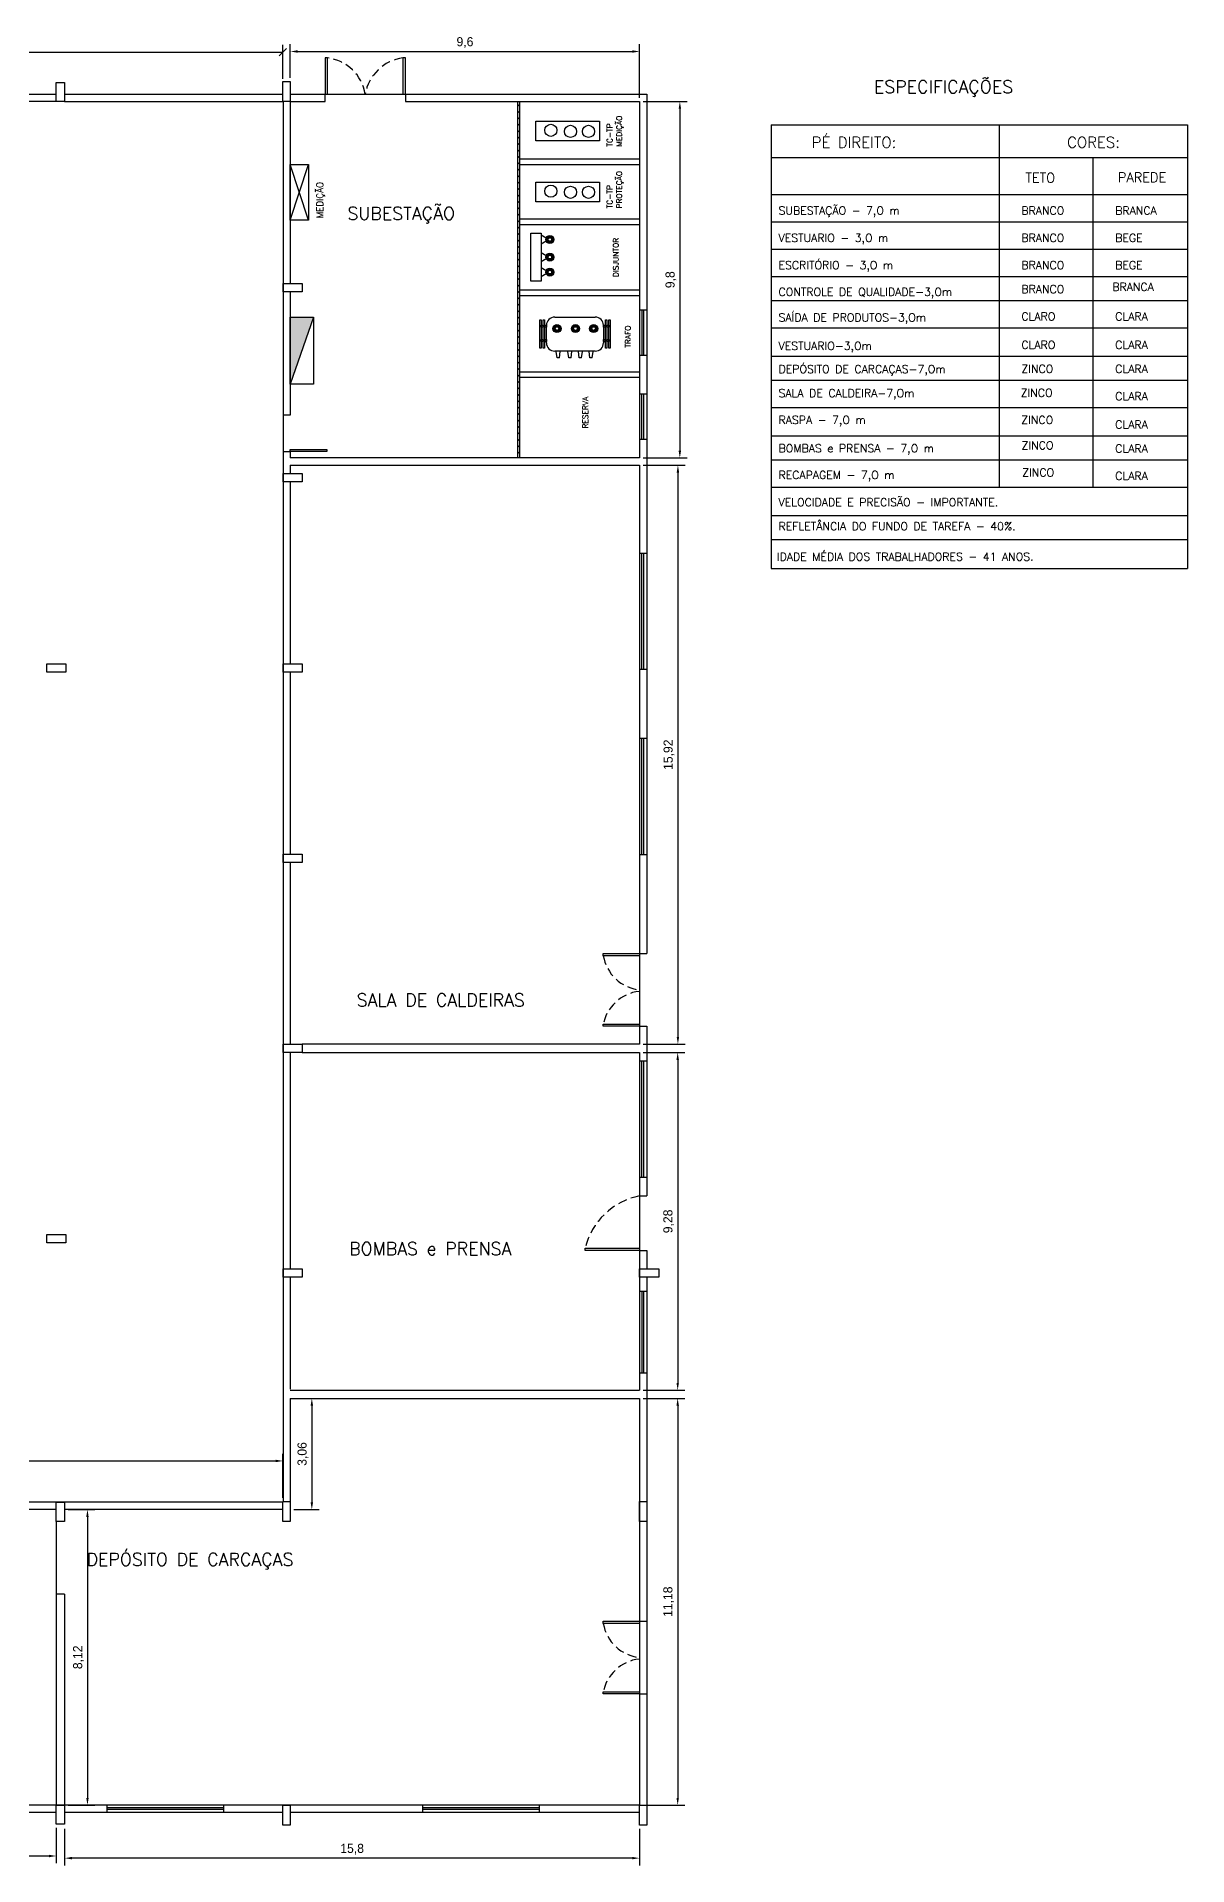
# Model space of a CAD drawing. Extents: x -646 to 641, y -139 to 322.
# Drawn here: x 261.2 to 292.8, y -58.2 to -7.9 of the extents above; entities that cross this region are included whole.
import ezdxf

# ---------------------------------------------------------------- set-up
doc = ezdxf.new("R2010")
doc.units = 0
doc.header["$MEASUREMENT"] = 0
doc.linetypes.add('DASHED2', pattern=[0.375, 0.25, -0.125])
for name, color, linetype in [('_ARQ', 5, 'Continuous'), ('_ARQ-TEXTO', 4, 'Continuous'), ('_COTAS', 4, 'Continuous'), ('_ELT-PONTO', 2, 'Continuous'), ('_ELT-PONTO-TEXTO', 4, 'Continuous')]:
    doc.layers.add(name, color=color, linetype=linetype)
doc.styles.add('textstyle3', font='romans')
doc.dimstyles.new('QCADDimStyle', dxfattribs={"dimscale": 0, "dimtxt": 0.25, "dimasz": 0.2, "dimexe": 0.2, "dimexo": 0.1, "dimgap": 0.1, "dimtad": 1, "dimtxsty": 'Standard', "dimcen": 2.5, "dimadec": 1, "dimazin": 3, "dimtfac": 1, "dimtmove": 2, "dimatfit": 3, "dimarcsym": 0})

# ---------------------------------------------------------------- blocks, each defined once
blk = doc.blocks.new('_OBLIQUE')
at = {"color": 0, "linetype": 'ByBlock'}
blk.add_line((-0.5, -0.5), (0.5, 0.5), dxfattribs=at)
blk = doc.blocks.new('*D17')
at = {"layer": '_COTAS', "color": 0, "linetype": 'Continuous', "lineweight": -2, "transparency": 16777216}
for p, q in [((268.168, -9.068), (268.168, -8.142)), ((268.368, -8.342), (277.568, -8.342)), ((277.768, -9.616), (277.768, -8.142))]:
    blk.add_line(p, q, dxfattribs=at)
at = {"layer": '_COTAS', "color": 0, "linetype": 'Continuous', "transparency": 16777216}
for points in [[(268.368, -8.308), (268.368, -8.375), (268.168, -8.342)], [(277.568, -8.308), (277.568, -8.375), (277.768, -8.342)]]:
    blk.add_solid(points, dxfattribs=at)
at = {"layer": 'DEFPOINTS', "color": 0, "linetype": 'Continuous', "transparency": 16777216}
for p in [(277.768, -8.342), (268.168, -9.168), (277.768, -9.716)]:
    blk.add_point(p, dxfattribs=at)
at = {"layer": '_COTAS', "color": 0, "linetype": 'Continuous', "transparency": 16777216, "insert": (272.968, -8.096), "char_height": 0.25, "attachment_point": 5}
blk.add_mtext('9,6', dxfattribs=at)
blk = doc.blocks.new('*D18')
at = {"layer": '_COTAS', "color": 0, "linetype": 'Continuous', "lineweight": -2, "transparency": 16777216}
for p, q in [((277.868, -9.716), (279.073, -9.716)), ((278.873, -9.916), (278.873, -19.316)), ((277.868, -19.516), (279.073, -19.516))]:
    blk.add_line(p, q, dxfattribs=at)
at = {"layer": '_COTAS', "color": 0, "linetype": 'Continuous', "transparency": 16777216}
for points in [[(278.839, -9.916), (278.906, -9.916), (278.873, -9.716)], [(278.839, -19.316), (278.906, -19.316), (278.873, -19.516)]]:
    blk.add_solid(points, dxfattribs=at)
at = {"layer": 'DEFPOINTS', "color": 0, "linetype": 'Continuous', "transparency": 16777216}
for p in [(277.768, -9.716), (277.768, -19.516), (278.873, -19.516)]:
    blk.add_point(p, dxfattribs=at)
at = {"layer": '_COTAS', "color": 0, "linetype": 'Continuous', "transparency": 16777216, "insert": (278.627, -14.616), "char_height": 0.25, "attachment_point": 5, "rotation": 90}
blk.add_mtext('9,8', dxfattribs=at)
blk = doc.blocks.new('*D19')
at = {"layer": '_COTAS', "color": 0, "linetype": 'Continuous', "lineweight": -2, "transparency": 16777216}
for p, q in [((277.868, -19.716), (279.02, -19.716)), ((278.82, -19.916), (278.82, -35.433)), ((277.868, -35.633), (279.02, -35.633))]:
    blk.add_line(p, q, dxfattribs=at)
at = {"layer": '_COTAS', "color": 0, "linetype": 'Continuous', "transparency": 16777216}
for points in [[(278.786, -19.916), (278.853, -19.916), (278.82, -19.716)], [(278.786, -35.433), (278.853, -35.433), (278.82, -35.633)]]:
    blk.add_solid(points, dxfattribs=at)
at = {"layer": 'DEFPOINTS', "color": 0, "linetype": 'Continuous', "transparency": 16777216}
for p in [(277.768, -19.716), (277.768, -35.633), (278.82, -35.633)]:
    blk.add_point(p, dxfattribs=at)
at = {"layer": '_COTAS', "color": 0, "linetype": 'Continuous', "transparency": 16777216, "insert": (278.574, -27.674), "char_height": 0.25, "attachment_point": 5, "rotation": 90}
blk.add_mtext('15,92', dxfattribs=at)
blk = doc.blocks.new('*D20')
at = {"layer": '_COTAS', "color": 0, "linetype": 'Continuous', "lineweight": -2, "transparency": 16777216}
for p, q in [((277.868, -35.862), (279.013, -35.862)), ((278.813, -36.062), (278.813, -44.945)), ((277.868, -45.145), (279.013, -45.145))]:
    blk.add_line(p, q, dxfattribs=at)
at = {"layer": '_COTAS', "color": 0, "linetype": 'Continuous', "transparency": 16777216}
for points in [[(278.78, -36.062), (278.847, -36.062), (278.813, -35.862)], [(278.78, -44.945), (278.847, -44.945), (278.813, -45.145)]]:
    blk.add_solid(points, dxfattribs=at)
at = {"layer": 'DEFPOINTS', "color": 0, "linetype": 'Continuous', "transparency": 16777216}
for p in [(277.768, -35.862), (277.768, -45.145), (278.813, -45.145)]:
    blk.add_point(p, dxfattribs=at)
at = {"layer": '_COTAS', "color": 0, "linetype": 'Continuous', "transparency": 16777216, "insert": (278.567, -40.503), "char_height": 0.25, "attachment_point": 5, "rotation": 90}
blk.add_mtext('9,28', dxfattribs=at)
blk = doc.blocks.new('*D21')
at = {"layer": '_COTAS', "color": 0, "linetype": 'Continuous', "lineweight": -2, "transparency": 16777216}
for p, q in [((277.868, -45.368), (279.013, -45.368)), ((278.813, -45.568), (278.813, -56.35)), ((277.866, -56.55), (279.013, -56.55))]:
    blk.add_line(p, q, dxfattribs=at)
at = {"layer": '_COTAS', "color": 0, "linetype": 'Continuous', "transparency": 16777216}
for points in [[(278.78, -45.568), (278.847, -45.568), (278.813, -45.368)], [(278.78, -56.35), (278.847, -56.35), (278.813, -56.55)]]:
    blk.add_solid(points, dxfattribs=at)
at = {"layer": 'DEFPOINTS', "color": 0, "linetype": 'Continuous', "transparency": 16777216}
for p in [(277.768, -45.368), (277.766, -56.55), (278.813, -56.55)]:
    blk.add_point(p, dxfattribs=at)
at = {"layer": '_COTAS', "color": 0, "linetype": 'Continuous', "transparency": 16777216, "insert": (278.567, -50.959), "char_height": 0.25, "attachment_point": 5, "rotation": 90}
blk.add_mtext('11,18', dxfattribs=at)
blk = doc.blocks.new('*D22')
at = {"layer": '_COTAS', "color": 0, "linetype": 'Continuous', "lineweight": -2, "transparency": 16777216}
for p, q in [((268.268, -45.368), (268.96, -45.368)), ((268.76, -45.568), (268.76, -48.225)), ((268.268, -48.425), (268.96, -48.425))]:
    blk.add_line(p, q, dxfattribs=at)
at = {"layer": '_COTAS', "color": 0, "linetype": 'Continuous', "transparency": 16777216}
for points in [[(268.727, -45.568), (268.794, -45.568), (268.76, -45.368)], [(268.727, -48.225), (268.794, -48.225), (268.76, -48.425)]]:
    blk.add_solid(points, dxfattribs=at)
at = {"layer": 'DEFPOINTS', "color": 0, "linetype": 'Continuous', "transparency": 16777216}
for p in [(268.168, -45.368), (268.168, -48.425), (268.76, -48.425)]:
    blk.add_point(p, dxfattribs=at)
at = {"layer": '_COTAS', "color": 0, "linetype": 'Continuous', "transparency": 16777216, "insert": (268.515, -46.897), "char_height": 0.25, "attachment_point": 5, "rotation": 90}
blk.add_mtext('3,06', dxfattribs=at)
blk = doc.blocks.new('*D23')
at = {"layer": '_COTAS', "color": 0, "linetype": 'Continuous', "lineweight": -2, "transparency": 16777216}
for p, q in [((262.068, -48.425), (262.795, -48.425)), ((262.595, -48.625), (262.595, -56.35)), ((262.068, -56.55), (262.795, -56.55))]:
    blk.add_line(p, q, dxfattribs=at)
at = {"layer": '_COTAS', "color": 0, "linetype": 'Continuous', "transparency": 16777216}
for points in [[(262.562, -48.625), (262.628, -48.625), (262.595, -48.425)], [(262.562, -56.35), (262.628, -56.35), (262.595, -56.55)]]:
    blk.add_solid(points, dxfattribs=at)
at = {"layer": 'DEFPOINTS', "color": 0, "linetype": 'Continuous', "transparency": 16777216}
for p in [(261.968, -48.425), (261.968, -56.55), (262.595, -56.55)]:
    blk.add_point(p, dxfattribs=at)
at = {"layer": '_COTAS', "color": 0, "linetype": 'Continuous', "transparency": 16777216, "insert": (262.349, -52.487), "char_height": 0.25, "attachment_point": 5, "rotation": 90}
blk.add_mtext('8,12', dxfattribs=at)
blk = doc.blocks.new('*D24')
at = {"layer": '_COTAS', "color": 0, "linetype": 'Continuous', "lineweight": -2, "transparency": 16777216}
for p, q in [((261.968, -57.198), (261.968, -58.208)), ((277.766, -57.198), (277.766, -58.208)), ((277.566, -58.008), (262.168, -58.008))]:
    blk.add_line(p, q, dxfattribs=at)
at = {"layer": '_COTAS', "color": 0, "linetype": 'Continuous', "transparency": 16777216}
for points in [[(262.168, -57.974), (262.168, -58.041), (261.968, -58.008)], [(277.566, -57.974), (277.566, -58.041), (277.766, -58.008)]]:
    blk.add_solid(points, dxfattribs=at)
at = {"layer": 'DEFPOINTS', "color": 0, "linetype": 'Continuous', "transparency": 16777216}
for p in [(261.968, -57.098), (277.766, -57.098), (261.968, -58.008)]:
    blk.add_point(p, dxfattribs=at)
at = {"layer": '_COTAS', "color": 0, "linetype": 'Continuous', "transparency": 16777216, "insert": (269.867, -57.762), "char_height": 0.25, "attachment_point": 5}
blk.add_mtext('15,8', dxfattribs=at)
blk = doc.blocks.new('*D25')
at = {"layer": '_COTAS', "color": 0, "linetype": 'Continuous', "lineweight": -2, "transparency": 16777216}
for p, q in [((230.822, -57.174), (230.822, -58.149)), ((261.739, -57.174), (261.739, -58.149)), ((261.539, -57.949), (231.022, -57.949))]:
    blk.add_line(p, q, dxfattribs=at)
at = {"layer": '_COTAS', "color": 0, "linetype": 'Continuous', "transparency": 16777216}
for points in [[(231.022, -57.916), (231.022, -57.983), (230.822, -57.949)], [(261.539, -57.916), (261.539, -57.983), (261.739, -57.949)]]:
    blk.add_solid(points, dxfattribs=at)
at = {"layer": 'DEFPOINTS', "color": 0, "linetype": 'Continuous', "transparency": 16777216}
for p in [(230.822, -57.074), (261.739, -57.074), (230.822, -57.949)]:
    blk.add_point(p, dxfattribs=at)
at = {"layer": '_COTAS', "color": 0, "linetype": 'Continuous', "transparency": 16777216, "insert": (246.281, -57.703), "char_height": 0.25, "attachment_point": 5}
blk.add_mtext('30,92', dxfattribs=at)
blk = doc.blocks.new('*D26')
at = {"layer": '_COTAS', "color": 0, "linetype": 'Continuous', "lineweight": -2, "transparency": 16777216}
for p, q in [((224.593, -48.125), (224.593, -46.889)), ((224.793, -47.089), (267.766, -47.089)), ((267.966, -48.102), (267.966, -46.889))]:
    blk.add_line(p, q, dxfattribs=at)
at = {"layer": '_COTAS', "color": 0, "linetype": 'Continuous', "transparency": 16777216}
for points in [[(224.793, -47.055), (224.793, -47.122), (224.593, -47.089)], [(267.766, -47.055), (267.766, -47.122), (267.966, -47.089)]]:
    blk.add_solid(points, dxfattribs=at)
at = {"layer": 'DEFPOINTS', "color": 0, "linetype": 'Continuous', "transparency": 16777216}
for p in [(267.966, -47.089), (224.593, -48.225), (267.966, -48.202)]:
    blk.add_point(p, dxfattribs=at)
at = {"layer": '_COTAS', "color": 0, "linetype": 'Continuous', "transparency": 16777216, "insert": (246.279, -46.843), "char_height": 0.25, "attachment_point": 5}
blk.add_mtext('43,37', dxfattribs=at)

msp = doc.modelspace()

# ---------------------------------------------------------------- hatches: boundary and pattern name
at = {"layer": '_ARQ', "transparency": 33554687}
h = msp.add_hatch(dxfattribs=at)
h.set_pattern_fill('ANSI31', color=256, style=0, pattern_type=0)
h.set_pattern_definition([(45, (5.17517, -143.68502), (-0.08838835, 0.08838835), [])])
h.paths.add_polyline_path([(274.477, -9.716), (274.425, -9.716), (274.425, -19.516), (274.477, -19.516)], flags=0)
at = {"layer": '_ELT-PONTO', "linetype": 'Continuous', "transparency": 33554687}
h = msp.add_hatch(color=256, dxfattribs=at)
edge = h.paths.add_edge_path(flags=0)
edge.add_arc((275.301, -13.51), 0.111, 180, 360)
edge.add_arc((275.301, -13.51), 0.111, 0, 180)
edge = h.paths.add_edge_path(flags=0)
edge.add_arc((275.301, -13.51), 0.0492, 180, 360, ccw=False)
edge.add_arc((275.301, -13.51), 0.0492, 0, 180, ccw=False)
h = msp.add_hatch(color=256, dxfattribs=at)
edge = h.paths.add_edge_path(flags=0)
edge.add_arc((275.301, -13.994), 0.111, 180, 360)
edge.add_arc((275.301, -13.994), 0.111, 0, 180)
edge = h.paths.add_edge_path(flags=0)
edge.add_arc((275.301, -13.994), 0.0492, 180, 360, ccw=False)
edge.add_arc((275.301, -13.994), 0.0492, 0, 180, ccw=False)
h = msp.add_hatch(color=256, dxfattribs=at)
edge = h.paths.add_edge_path(flags=0)
edge.add_arc((275.301, -14.407), 0.111, 180, 360)
edge.add_arc((275.301, -14.407), 0.111, 0, 180)
edge = h.paths.add_edge_path(flags=0)
edge.add_arc((275.301, -14.407), 0.0492, 180, 360, ccw=False)
edge.add_arc((275.301, -14.407), 0.0492, 0, 180, ccw=False)
msp.add_hatch(color=256, dxfattribs=at).paths.add_polyline_path([(268.168, -17.483), (268.805, -15.643), (268.168, -15.643)], flags=0)
h = msp.add_hatch(color=256, dxfattribs=at)
edge = h.paths.add_edge_path(flags=0)
edge.add_arc((275.496, -15.959), 0.111, 0, 180)
edge.add_arc((275.496, -15.959), 0.111, 180, 360)
edge = h.paths.add_edge_path(flags=0)
edge.add_arc((275.496, -15.959), 0.0492, 0, 180, ccw=False)
edge.add_arc((275.496, -15.959), 0.0492, 180, 360, ccw=False)
h = msp.add_hatch(color=256, dxfattribs=at)
edge = h.paths.add_edge_path(flags=0)
edge.add_arc((276.004, -15.959), 0.111, 270, 450)
edge.add_arc((276.004, -15.959), 0.111, 90, 270)
edge = h.paths.add_edge_path(flags=0)
edge.add_arc((276.004, -15.959), 0.0492, -90, 90, ccw=False)
edge.add_arc((276.004, -15.959), 0.0492, 90, 270, ccw=False)
h = msp.add_hatch(color=256, dxfattribs=at)
edge = h.paths.add_edge_path(flags=0)
edge.add_arc((276.505, -15.959), 0.111, 0, 180)
edge.add_arc((276.505, -15.959), 0.111, 180, 360)
edge = h.paths.add_edge_path(flags=0)
edge.add_arc((276.505, -15.959), 0.0492, 0, 180, ccw=False)
edge.add_arc((276.505, -15.959), 0.0492, 180, 360, ccw=False)

# ---------------------------------------------------------------- linework, layer by layer
at = {"layer": '_ARQ'}
for p, q in [((255.739, -9.516), (261.739, -9.516)), ((261.968, -9.516), (267.966, -9.516)), ((268.168, -9.516), (277.968, -9.516)), ((277.968, -9.516), (277.968, -33.139)), ((261.968, -9.716), (267.968, -9.716)), ((267.968, -9.716), (267.968, -48.202)), ((268.168, -9.716), (268.168, -14.716)), ((268.168, -9.716), (269.123, -9.716)), ((271.333, -9.716), (277.768, -9.716)), ((274.425, -19.516), (274.425, -9.716)), ((274.477, -19.516), (274.477, -9.716)), ((277.768, -9.716), (277.768, -19.516)), ((274.477, -11.296), (277.768, -11.296)), ((274.477, -11.446), (277.768, -11.446)), ((274.477, -12.946), (277.768, -12.946)), ((274.477, -13.096), (277.768, -13.096)), ((274.477, -14.896), (277.768, -14.896)), ((274.477, -15.046), (277.768, -15.046)), ((277.768, -15.441), (277.971, -15.441)), ((277.833, -16.691), (277.833, -15.441)), ((277.887, -16.691), (277.887, -15.441)), ((277.768, -16.691), (277.971, -16.691)), ((274.477, -17.146), (277.768, -17.146)), ((274.477, -17.296), (277.768, -17.296)), ((277.766, -17.752), (277.968, -17.752)), ((277.831, -19.003), (277.831, -17.752)), ((277.884, -19.003), (277.884, -17.752)), ((277.766, -19.003), (277.968, -19.003)), ((267.968, -19.337), (268.168, -19.337)), ((268.168, -19.337), (268.168, -19.516)), ((277.768, -19.516), (268.168, -19.516)), ((268.168, -19.716), (277.768, -19.716)), ((268.168, -19.716), (268.168, -19.945)), ((277.768, -19.716), (277.768, -33.139)), ((268.168, -20.174), (268.168, -25.174)), ((277.768, -22.134), (277.968, -22.134)), ((277.831, -25.334), (277.831, -22.136)), ((277.884, -25.334), (277.884, -22.136)), ((268.168, -25.404), (268.168, -30.404)), ((277.968, -25.334), (277.768, -25.334)), ((277.768, -27.223), (277.968, -27.223)), ((277.831, -30.423), (277.831, -27.226)), ((277.884, -30.423), (277.884, -27.226)), ((268.168, -30.633), (268.168, -35.633)), ((277.968, -30.423), (277.768, -30.423)), ((277.768, -33.139), (277.968, -33.139)), ((277.768, -35.139), (277.968, -35.139)), ((277.768, -35.139), (277.768, -35.633)), ((277.968, -35.139), (277.968, -39.803)), ((277.768, -35.633), (268.493, -35.633)), ((268.168, -35.862), (268.168, -41.803)), ((268.493, -35.862), (277.768, -35.862)), ((277.766, -36.093), (277.968, -36.093)), ((277.831, -39.293), (277.831, -36.096)), ((277.884, -39.293), (277.884, -36.096)), ((277.968, -39.293), (277.766, -39.293)), ((277.768, -41.303), (277.768, -45.145)), ((277.968, -41.303), (277.968, -41.803)), ((277.968, -42.032), (277.968, -56.75)), ((277.768, -42.424), (277.971, -42.424)), ((277.833, -44.678), (277.833, -42.427)), ((277.887, -44.678), (277.887, -42.427)), ((277.971, -44.678), (277.768, -44.678)), ((268.168, -45.145), (277.768, -45.145)), ((268.168, -45.368), (277.768, -45.368)), ((277.768, -45.368), (277.768, -56.55)), ((267.966, -48.225), (224.593, -48.225)), ((261.739, -48.425), (255.739, -48.425)), ((267.968, -48.425), (261.968, -48.425)), ((277.768, -51.494), (277.968, -51.494)), ((277.768, -53.494), (277.968, -53.494)), ((277.768, -56.55), (224.593, -56.55)), ((261.739, -56.75), (255.739, -56.75)), ((267.966, -56.75), (261.968, -56.75)), ((263.132, -56.75), (263.132, -56.547)), ((263.132, -56.612), (266.329, -56.612)), ((263.132, -56.665), (266.329, -56.665)), ((266.332, -56.547), (266.332, -56.75)), ((277.766, -56.75), (268.168, -56.75)), ((271.809, -56.75), (271.809, -56.547)), ((271.809, -56.612), (275.006, -56.612)), ((271.809, -56.665), (275.006, -56.665)), ((275.009, -56.547), (275.009, -56.75))]:
    msp.add_line(p, q, dxfattribs=at)
at = {"layer": '_ARQ', "linetype": 'Continuous'}
for p, q in [((269.123, -9.518), (271.333, -9.518)), ((269.123, -9.716), (269.123, -9.518)), ((271.333, -9.518), (271.333, -9.716)), ((261.739, -9.716), (224.593, -9.716)), ((268.168, -14.945), (268.168, -18.337)), ((268.168, -18.337), (267.968, -18.337)), ((277.768, -33.139), (277.768, -35.139)), ((277.768, -35.862), (277.768, -39.803)), ((277.768, -39.803), (277.768, -41.243)), ((277.768, -39.803), (277.968, -39.803)), ((277.768, -41.303), (277.968, -41.303)), ((268.168, -42.032), (268.168, -45.117)), ((268.168, -45.368), (268.168, -48.202)), ((261.739, -48.75), (261.739, -56.55)), ((261.968, -50.75), (261.739, -50.75)), ((261.968, -50.75), (261.968, -56.55)), ((277.768, -51.524), (277.768, -53.464))]:
    msp.add_line(p, q, dxfattribs=at)
for points in [[(269.123, -9.518), (269.193, -9.518), (269.193, -8.518), (269.123, -8.518)], [(271.263, -9.518), (271.333, -9.518), (271.333, -8.518), (271.263, -8.518)], [(268.168, -9.716), (267.966, -9.716), (267.966, -9.168), (268.168, -9.168)], [(277.768, -33.199), (276.768, -33.199), (276.768, -33.139), (277.768, -33.139)], [(277.768, -35.139), (276.768, -35.139), (276.768, -35.079), (277.768, -35.079)], [(277.768, -41.303), (276.268, -41.303), (276.268, -41.243), (277.768, -41.243)], [(268.168, -48.75), (267.966, -48.75), (267.966, -48.202), (268.168, -48.202)], [(277.968, -48.75), (277.766, -48.75), (277.766, -48.202), (277.968, -48.202)], [(277.768, -51.554), (276.768, -51.554), (276.768, -51.494), (277.768, -51.494)], [(277.768, -53.494), (276.768, -53.494), (276.768, -53.434), (277.768, -53.434)], [(268.168, -57.098), (267.966, -57.098), (267.966, -56.55), (268.168, -56.55)], [(277.968, -57.098), (277.766, -57.098), (277.766, -56.55), (277.968, -56.55)]]:
    msp.add_lwpolyline(points, close=True, dxfattribs=at)
at = {"layer": '_ARQ'}
for points in [[(261.968, -9.192), (261.968, -9.716), (261.739, -9.716), (261.739, -9.192)], [(267.968, -14.716), (268.493, -14.716), (268.493, -14.945), (267.968, -14.945)], [(268.168, -19.337), (268.168, -19.287), (269.168, -19.287), (269.168, -19.337)], [(267.968, -19.945), (268.493, -19.945), (268.493, -20.174), (267.968, -20.174)], [(261.477, -25.174), (262.001, -25.174), (262.001, -25.404), (261.477, -25.404)], [(267.968, -25.174), (268.493, -25.174), (268.493, -25.404), (267.968, -25.404)], [(267.968, -30.404), (268.493, -30.404), (268.493, -30.633), (267.968, -30.633)], [(267.968, -35.633), (268.493, -35.633), (268.493, -35.862), (267.968, -35.862)], [(261.477, -40.862), (262.001, -40.862), (262.001, -41.091), (261.477, -41.091)], [(267.968, -41.803), (268.493, -41.803), (268.493, -42.032), (267.968, -42.032)], [(277.768, -41.803), (278.293, -41.803), (278.293, -42.032), (277.768, -42.032)], [(261.968, -48.225), (261.968, -48.75), (261.739, -48.75), (261.739, -48.225)], [(261.968, -56.55), (261.968, -57.074), (261.739, -57.074), (261.739, -56.55)]]:
    msp.add_lwpolyline(points, close=True, dxfattribs=at)
at = {"layer": '_ARQ', "linetype": 'DASHED2'}
for centre, radius, start, end in [((269.04, -9.712), 1.204, 9.3793, 82.7104), ((271.416, -9.714), 1.204, 97.2896, 170.6207), ((277.889, -33.009), 1.136, 189.6213, 263.9217), ((277.881, -35.309), 1.136, 96.0783, 170.3787), ((278.142, -41.693), 1.927, 101.1833, 166.4784), ((277.889, -51.364), 1.136, 189.6213, 263.9217), ((277.881, -53.664), 1.136, 96.0783, 170.3787)]:
    msp.add_arc(centre, radius, start, end, dxfattribs=at)
at = {"layer": '_ARQ-TEXTO', "linetype": 'Continuous'}
for p, q in [((281.382, -10.357), (292.819, -10.357)), ((281.382, -10.357), (281.382, -22.551)), ((287.644, -10.357), (287.644, -20.319)), ((292.819, -10.357), (292.819, -22.551)), ((281.382, -11.258), (292.819, -11.258)), ((290.222, -11.258), (290.222, -20.319)), ((281.382, -12.275), (292.819, -12.275)), ((281.382, -13.026), (292.819, -13.026)), ((281.382, -13.776), (292.819, -13.776)), ((281.382, -14.526), (292.819, -14.526)), ((281.382, -15.186), (292.819, -15.186)), ((281.382, -15.936), (292.819, -15.936)), ((281.382, -16.717), (292.819, -16.717)), ((281.382, -17.377), (292.819, -17.377)), ((281.382, -18.128), (292.819, -18.128)), ((281.382, -18.909), (292.819, -18.909)), ((281.382, -19.569), (292.819, -19.569)), ((281.382, -20.319), (292.819, -20.319)), ((281.382, -21.1), (292.819, -21.1)), ((281.382, -21.76), (292.819, -21.76)), ((281.382, -22.551), (292.819, -22.551))]:
    msp.add_line(p, q, dxfattribs=at)
at = {"layer": '_COTAS', "linetype": 'Continuous'}
for p, q in [((237.052, -8.363), (267.966, -8.363)), ((267.966, -9.092), (267.966, -8.163))]:
    msp.add_line(p, q, dxfattribs=at)
at = {"layer": '_ELT-PONTO', "linetype": 'Continuous'}
for p, q in [((268.168, -12.98), (268.669, -11.452)), ((268.669, -12.98), (268.168, -11.452)), ((268.805, -15.643), (268.168, -17.483)), ((275.208, -16.355), (275.208, -15.869)), ((275.433, -15.644), (276.548, -15.644)), ((276.773, -15.869), (276.773, -16.355)), ((276.548, -16.58), (275.433, -16.58)), ((276.069, -16.58), (275.909, -16.58)), ((275.498, -16.765), (275.476, -16.593)), ((275.563, -16.765), (275.498, -16.765)), ((275.563, -16.765), (275.588, -16.593)), ((275.818, -16.765), (275.796, -16.593)), ((275.883, -16.765), (275.818, -16.765)), ((275.883, -16.765), (275.908, -16.593)), ((276.108, -16.765), (276.086, -16.593)), ((276.173, -16.765), (276.108, -16.765)), ((276.173, -16.765), (276.198, -16.593)), ((276.401, -16.765), (276.379, -16.593)), ((276.466, -16.765), (276.401, -16.765)), ((276.466, -16.765), (276.491, -16.593))]:
    msp.add_line(p, q, dxfattribs=at)
for points in [[(274.911, -10.801), (274.911, -10.258), (276.663, -10.258), (276.663, -10.801)], [(268.168, -11.452), (268.669, -11.452), (268.669, -12.98), (268.168, -12.98)], [(274.911, -12.475), (274.911, -11.933), (276.663, -11.933), (276.663, -12.475)], [(274.78, -14.654), (274.78, -13.334), (275.061, -13.334), (275.061, -14.654)], [(275.264, -13.51), (275.061, -13.393), (275.061, -13.628)], [(275.264, -13.994), (275.061, -13.877), (275.061, -14.111)], [(275.264, -14.407), (275.061, -14.29), (275.061, -14.525)], [(268.168, -15.643), (268.805, -15.643), (268.805, -17.483), (268.168, -17.483)], [(275.062, -16.495), (275.024, -16.495), (275.024, -15.719), (275.062, -15.719)], [(275.116, -15.921), (275.062, -15.921), (275.062, -15.869), (275.116, -15.869)], [(275.154, -16.495), (275.116, -16.495), (275.116, -15.719), (275.154, -15.719)], [(275.208, -15.921), (275.154, -15.921), (275.154, -15.869), (275.208, -15.869)], [(276.827, -15.921), (276.773, -15.921), (276.773, -15.869), (276.827, -15.869)], [(276.865, -16.495), (276.827, -16.495), (276.827, -15.719), (276.865, -15.719)], [(276.919, -15.921), (276.865, -15.921), (276.865, -15.869), (276.919, -15.869)], [(276.957, -16.495), (276.919, -16.495), (276.919, -15.719), (276.957, -15.719)], [(275.116, -16.313), (275.062, -16.313), (275.062, -16.26), (275.116, -16.26)], [(275.208, -16.313), (275.154, -16.313), (275.154, -16.26), (275.208, -16.26)], [(276.827, -16.313), (276.773, -16.313), (276.773, -16.26), (276.827, -16.26)], [(276.919, -16.313), (276.865, -16.313), (276.865, -16.26), (276.919, -16.26)]]:
    msp.add_lwpolyline(points, close=True, dxfattribs=at)
for centre, radius in [((275.328, -10.509), 0.167), ((275.87, -10.538), 0.167), ((276.362, -10.538), 0.167), ((275.328, -12.183), 0.167), ((275.87, -12.212), 0.167), ((276.362, -12.212), 0.167), ((275.301, -13.51), 0.111), ((275.301, -13.51), 0.0492), ((275.301, -13.994), 0.111), ((275.301, -13.994), 0.0492), ((275.301, -14.407), 0.111), ((275.301, -14.407), 0.0492), ((275.496, -15.959), 0.111), ((275.496, -15.959), 0.0492), ((276.004, -15.959), 0.111), ((276.004, -15.959), 0.0492), ((276.505, -15.959), 0.111), ((276.505, -15.959), 0.0492)]:
    msp.add_circle(centre, radius, dxfattribs=at)
for centre, start, end in [((275.433, -15.869), 90, 180), ((276.548, -15.869), 0, 90), ((275.433, -16.355), 180, 270), ((276.548, -16.355), 270, 0)]:
    msp.add_arc(centre, 0.225, start, end, dxfattribs=at)

# ---------------------------------------------------------------- block references
at = {"layer": '_COTAS', "linetype": 'Continuous', "xscale": 0.2, "yscale": 0.2, "zscale": 0.2}
msp.add_blockref('_OBLIQUE', (267.966, -8.363), dxfattribs=at)

# ---------------------------------------------------------------- texts
at = {"layer": '_ARQ-TEXTO', "style": 'textstyle3'}
for s, height, p in [('ESPECIFICAÇÕES', 0.35, (284.205, -9.487)), ('PÉ DIREITO:', 0.3, (282.494, -10.991)), ('CORES:', 0.3, (289.513, -10.989)), ('TETO', 0.26, (288.369, -11.942)), ('PAREDE', 0.26, (290.912, -11.931)), ('SUBESTAÇÃO', 0.35, (269.739, -12.967)), ('SUBESTAÇÃO - 7,O m', 0.22, (281.585, -12.826)), ('BRANCO', 0.22, (288.258, -12.826)), ('BRANCA', 0.22, (290.836, -12.826)), ('VESTUARIO - 3,O m', 0.22, (281.585, -13.576)), ('BRANCO', 0.22, (288.258, -13.576)), ('BEGE', 0.22, (290.836, -13.576)), ('ESCRITÓRIO - 3,O m', 0.22, (281.585, -14.326)), ('BRANCO', 0.22, (288.258, -14.326)), ('BEGE', 0.22, (290.836, -14.326)), ('CONTROLE DE QUALIDADE-3,Om', 0.22, (281.585, -15.062)), ('BRANCO', 0.22, (288.258, -14.986)), ('BRANCA', 0.22, (290.756, -14.923)), ('SAÍDA DE PRODUTOS-3,Om', 0.22, (281.585, -15.764)), ('CLARO', 0.22, (288.258, -15.736)), ('CLARA', 0.22, (290.836, -15.736)), ('VESTUARIO-3,Om', 0.22, (281.585, -16.545)), ('CLARO', 0.22, (288.258, -16.517)), ('CLARA', 0.22, (290.836, -16.517)), ('DEPÓSITO DE CARCAÇAS-7,Om', 0.22, (281.585, -17.184)), ('ZINCO', 0.22, (288.258, -17.177)), ('CLARA', 0.22, (290.836, -17.177)), ('SALA DE CALDEIRA-7,Om', 0.22, (281.585, -17.844)), ('ZINCO', 0.22, (288.238, -17.836)), ('CLARA', 0.22, (290.836, -17.928)), ('RASPA - 7,O m', 0.22, (281.585, -18.58)), ('ZINCO', 0.22, (288.255, -18.582)), ('CLARA', 0.22, (290.836, -18.709)), ('ZINCO', 0.22, (288.263, -19.28)), ('BOMBAS e PRENSA - 7,O m', 0.22, (281.585, -19.361)), ('CLARA', 0.22, (290.836, -19.369)), ('RECAPAGEM - 7,O m', 0.22, (281.585, -20.094)), ('ZINCO', 0.22, (288.279, -20.026)), ('CLARA', 0.22, (290.836, -20.119)), ('VELOCIDADE E PRECISÃO - IMPORTANTE.', 0.22, (281.585, -20.844)), ('REFLETÂNCIA DO FUNDO DE TAREFA - 40%%%.', 0.22, (281.585, -21.504)), ('IDADE MÉDIA DOS TRABALHADORES - 41 ANOS.', 0.22, (281.539, -22.34)), ('SALA DE CALDEIRAS', 0.35, (269.993, -34.591)), ('BOMBAS e PRENSA', 0.35, (269.786, -41.427)), ('DEPÓSITO DE CARCAÇAS', 0.35, (262.57, -49.97))]:
    msp.add_text(s, height=height, dxfattribs=at).set_placement(p)
at = {"layer": '_ELT-PONTO-TEXTO', "style": 'textstyle3'}
for s, height, p in [('TC-TP', 0.15, (277.018, -10.961)), ('MEDIÇÃO', 0.15, (277.28, -10.961)), ('MEDIÇÃO', 0.176, (269.069, -12.931)), ('TC-TP', 0.15, (277.018, -12.656)), ('PROTEÇÃO', 0.15, (277.28, -12.656)), ('DISJUNTOR', 0.15, (277.188, -14.545)), ('TRAFO', 0.15, (277.521, -16.487)), ('RESERVA', 0.15, (276.35, -18.707))]:
    msp.add_text(s, height=height, rotation=90, dxfattribs=at).set_placement(p)

# ---------------------------------------------------------------- dimensions: what is measured, and where the dimension line sits
at = {"layer": '_COTAS', "linetype": 'Continuous'}
for base, p1, p2, picture, middle in [((277.768, -8.342), (268.168, -9.168), (277.768, -9.716), '*D17', (272.968, -8.096)), ((267.966, -47.089), (224.593, -48.225), (267.966, -48.202), '*D26', (246.279, -46.843)), ((230.822, -57.949), (261.739, -57.074), (230.822, -57.074), '*D25', (246.281, -57.703)), ((261.968, -58.008), (277.766, -57.098), (261.968, -57.098), '*D24', (269.867, -57.762))]:
    dim = msp.add_linear_dim(base=base, p1=p1, p2=p2, dimstyle='QCADDimStyle', override={"dimscale": 1, "dimtoh": 0, "dimsah": 1, "dimcen": 0.2, "dimtdec": 2, "dimtofl": 1}, dxfattribs=at)
    dim.commit()
    dim.dimension.update_dxf_attribs({"geometry": picture, "text_midpoint": middle})
for base, p1, p2, picture, middle in [((278.873, -19.516), (277.768, -9.716), (277.768, -19.516), '*D18', (278.627, -14.616)), ((278.82, -35.633), (277.768, -19.716), (277.768, -35.633), '*D19', (278.574, -27.674)), ((278.813, -45.145), (277.768, -35.862), (277.768, -45.145), '*D20', (278.567, -40.503)), ((268.76, -48.425), (268.168, -45.368), (268.168, -48.425), '*D22', (268.515, -46.897)), ((278.813, -56.55), (277.768, -45.368), (277.766, -56.55), '*D21', (278.567, -50.959)), ((262.595, -56.5497), (261.9684, -48.4252), (261.9684, -56.5497), '*D23', (262.3492, -52.4874))]:
    dim = msp.add_linear_dim(base=base, p1=p1, p2=p2, angle=90, dimstyle='QCADDimStyle', override={"dimscale": 1, "dimtoh": 0, "dimsah": 1, "dimcen": 0.2, "dimtdec": 2, "dimtofl": 1}, dxfattribs=at)
    dim.commit()
    dim.dimension.update_dxf_attribs({"geometry": picture, "text_midpoint": middle})

doc.saveas('drawing.dxf')
